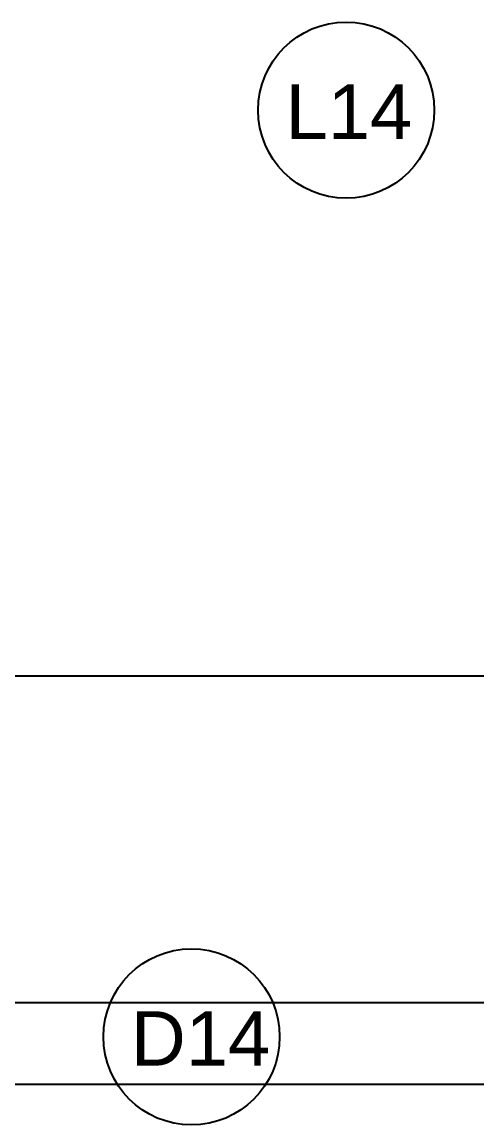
# Model space of a CAD drawing. Header units: centimetres. Extents: x 1014 to 6932, y -804 to 5080.
# Drawn here: x 2137 to 2220.6, y -5.8 to 196.9 of the extents above; entities that cross this region are included whole.
import ezdxf

# ---------------------------------------------------------------- set-up
doc = ezdxf.new("R2010")
doc.units = ezdxf.units.CM
doc.header["$MEASUREMENT"] = 0
doc.layers.add('ARS-Dinding', color=7, linetype='Continuous')
doc.layers.add('TEKS', color=7, linetype='Continuous')
doc.styles.get("Standard").update_dxf_attribs({"font": 'arial.ttf'})

msp = doc.modelspace()

# ---------------------------------------------------------------- linework, layer by layer
at = {"layer": 'ARS-Dinding', "flags": 128}
for points in [[(2322.22, 76.65), (2082.72, 76.65)], [(2322.22, 16.65), (2022.72, 16.65)], [(1022.52, 1.65), (3022.92, 1.65)]]:
    msp.add_lwpolyline(points, dxfattribs=at)
at = {"layer": 'TEKS', "color": 5}
for centre in [(2196.55, 180.71), (2168.13, 10.37)]:
    msp.add_circle(centre, 16.19, dxfattribs=at)

# ---------------------------------------------------------------- texts
at = {"layer": 'TEKS', "char_height": 10, "attachment_point": 1}
for s, insert in [('L14', (2185.4, 185.43)), ('D14', (2156.98, 15.09))]:
    msp.add_mtext_dynamic_manual_height_columns(s, width=29.6432, gutter_width=1, heights=[0], dxfattribs=dict(at, insert=insert))

doc.saveas('drawing.dxf')
